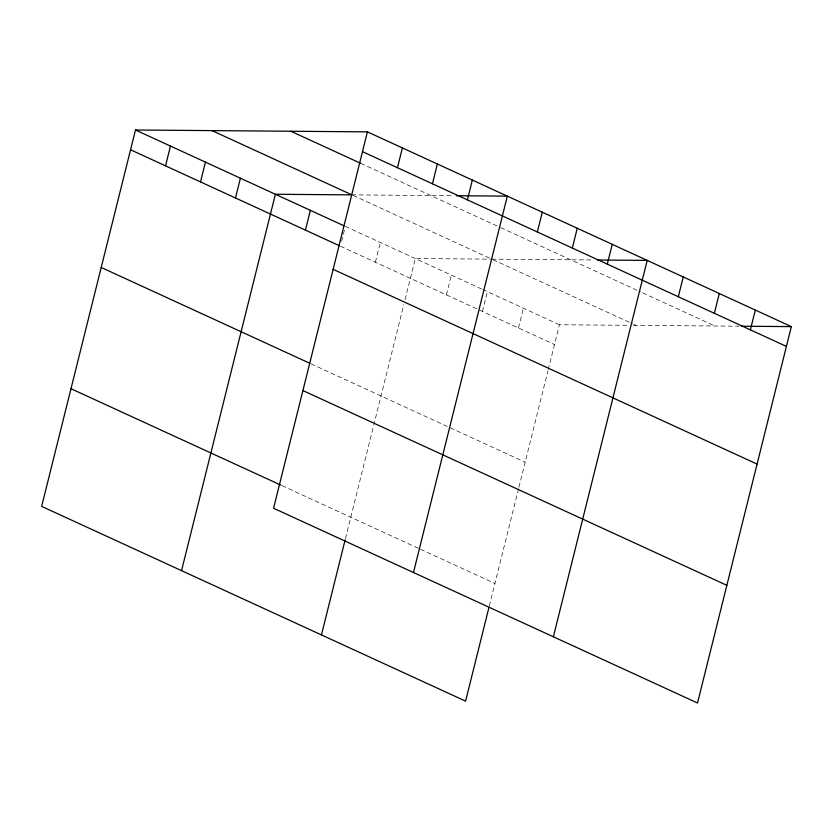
<?xml version="1.0" encoding="UTF-8"?>
<svg xmlns="http://www.w3.org/2000/svg" width="833" height="833" viewBox="0 0 833 833"><rect width="100%" height="100%" fill="white"/><g stroke="black" fill="none" stroke-linecap="round" stroke-linejoin="round"><path stroke-width="0.62" stroke-dasharray="4.17 3.12" d="M341.645 241.237L344.414 230.106M375.381 262.249L380.317 242.465M345.487 538.524L403.807 304.607M405.046 299.599L415.292 258.532L490.554 259.146M446.394 294.872L451.33 275.088M482.422 311.427L487.357 291.644M518.459 327.983L523.395 308.2M489.304 605.987L518.615 488.461M518.917 487.211L547.937 370.831M548.249 369.571L559.432 324.755L628.311 325.307M351.922 194.88L452.465 195.693M491.824 259.146L593.637 259.969M633.413 325.349L739.048 326.192M360.824 163.383L499.561 227.117M500.727 227.648L640.421 291.831M642.743 292.893L714.818 326.005M353.088 195.422L490.658 258.615M492.99 259.688L632.476 323.766M633.642 324.297L635.964 325.37M345.341 226.399L481.547 288.968M482.713 289.509L559.432 324.755M340.405 246.183L554.497 344.539M311.063 363.865L525.154 462.211M282.002 485.639L419.374 548.749M420.53 549.28L494.927 583.454"/><path stroke-width="1.25" d="M367.415 131.864L273.568 508.245L697.513 703L791.35 326.619L367.415 131.864L135.487 130L41.65 506.381L465.585 701.136L488.992 607.247M165.538 165.85L170.463 146.067M200.514 181.917L205.439 162.133M235.479 197.983L240.414 178.2M181.552 570.647L275.39 194.266L351.922 194.88L212.03 130.614M305.43 230.116L310.365 210.333M397.456 167.725L402.391 147.93M432.431 183.791L437.367 163.997M321.444 634.913L345.174 539.774M467.407 199.858L472.342 180.063M413.47 572.521L507.318 196.14L456.286 195.724M537.358 231.991L542.283 212.207M572.333 248.057L577.259 228.273M607.299 264.123L612.234 244.34M553.372 636.787L647.21 260.406L597.469 260M678.312 296.746L683.247 276.962M714.35 313.302L719.285 293.508M750.387 329.847L755.312 310.063M741.599 326.213L791.35 326.619M362.48 151.658L786.414 346.403M290.884 131.25L360.824 163.383M135.487 130L344.175 225.868M130.562 149.784L339.239 245.652M333.138 269.33L757.072 464.085M101.22 267.466L309.897 363.323M302.91 390.573L726.845 585.328M70.992 388.709L280.836 485.108"/></g></svg>
